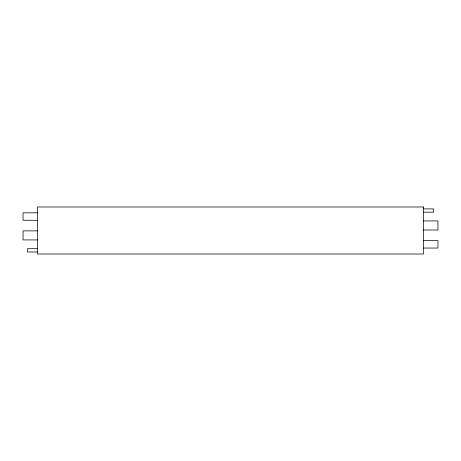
<?xml version="1.0" encoding="UTF-8"?>
<svg xmlns="http://www.w3.org/2000/svg" width="461" height="461" viewBox="0 0 461 461"><rect width="100%" height="100%" fill="white"/><g stroke="black" fill="none" stroke-linecap="round" stroke-linejoin="round"><path stroke-width="0.69" d="M423.532 208.896L433.605 208.896L433.605 212.193L423.532 212.193M37.468 212.832L23.05 212.832L23.05 220.277L37.468 220.277M423.532 220.94L437.95 220.94L437.95 230.01L423.532 230.01M37.468 230.869L23.05 230.869L23.05 239.933L37.468 239.933M423.532 240.602L437.95 240.602L437.95 248.047L423.532 248.047M37.468 248.686L27.395 248.686L27.395 251.983L37.468 251.983M423.532 206.983L37.468 206.983L37.468 254.017L423.532 254.017L423.532 206.983"/></g></svg>
